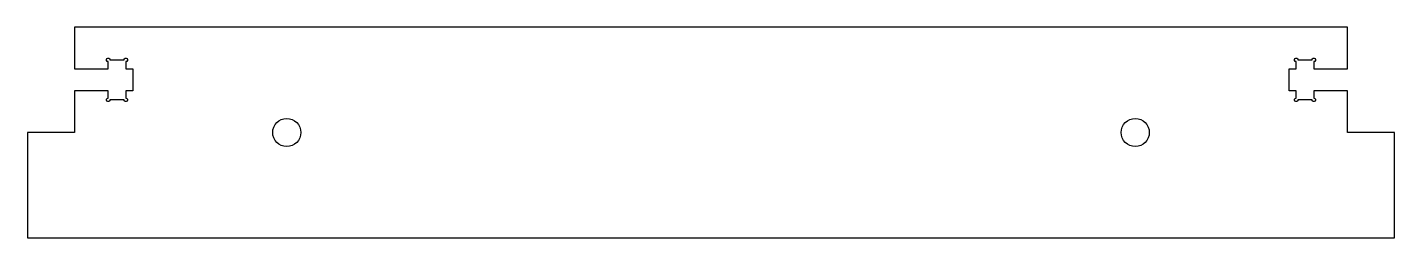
# Model space of a CAD drawing. Header units: millimetres. Extents: x -97 to 97, y 140 to 170.
import ezdxf

# ---------------------------------------------------------------- set-up
doc = ezdxf.new("R2010")
doc.units = ezdxf.units.MM

msp = doc.modelspace()

# ---------------------------------------------------------------- linework, layer by layer
msp.add_lwpolyline([(90.5, 160.97), (85.72, 160.97), (85.72, 159.94, -2.414214), (85.47, 159.69), (83.47, 159.69, -2.414214), (83.22, 159.94), (83.22, 160.97), (82.22, 160.97), (82.22, 164.12), (83.22, 164.12), (83.22, 165.14, -2.414214), (83.47, 165.39), (85.47, 165.39, -2.414214), (85.72, 165.14), (85.72, 164.12), (90.5, 164.12), (90.5, 170.04), (-90.5, 170.04), (-90.5, 164.12), (-85.72, 164.12), (-85.72, 165.14, -2.414214), (-85.47, 165.39), (-83.47, 165.39, -2.414214), (-83.22, 165.14), (-83.22, 164.12), (-82.22, 164.12), (-82.22, 160.97), (-83.22, 160.97), (-83.22, 159.94, -2.414214), (-83.47, 159.69), (-85.47, 159.69, -2.414214), (-85.72, 159.94), (-85.72, 160.97), (-90.5, 160.97), (-90.5, 155.04), (-97.22, 155.04), (-97.22, 140.04), (97.22, 140.04), (97.22, 155.04), (90.5, 155.04)], format="xyb", close=True)
for centre in [(-60.33, 155.04), (60.33, 155.04)]:
    msp.add_circle(centre, 2)

doc.saveas('drawing.dxf')
